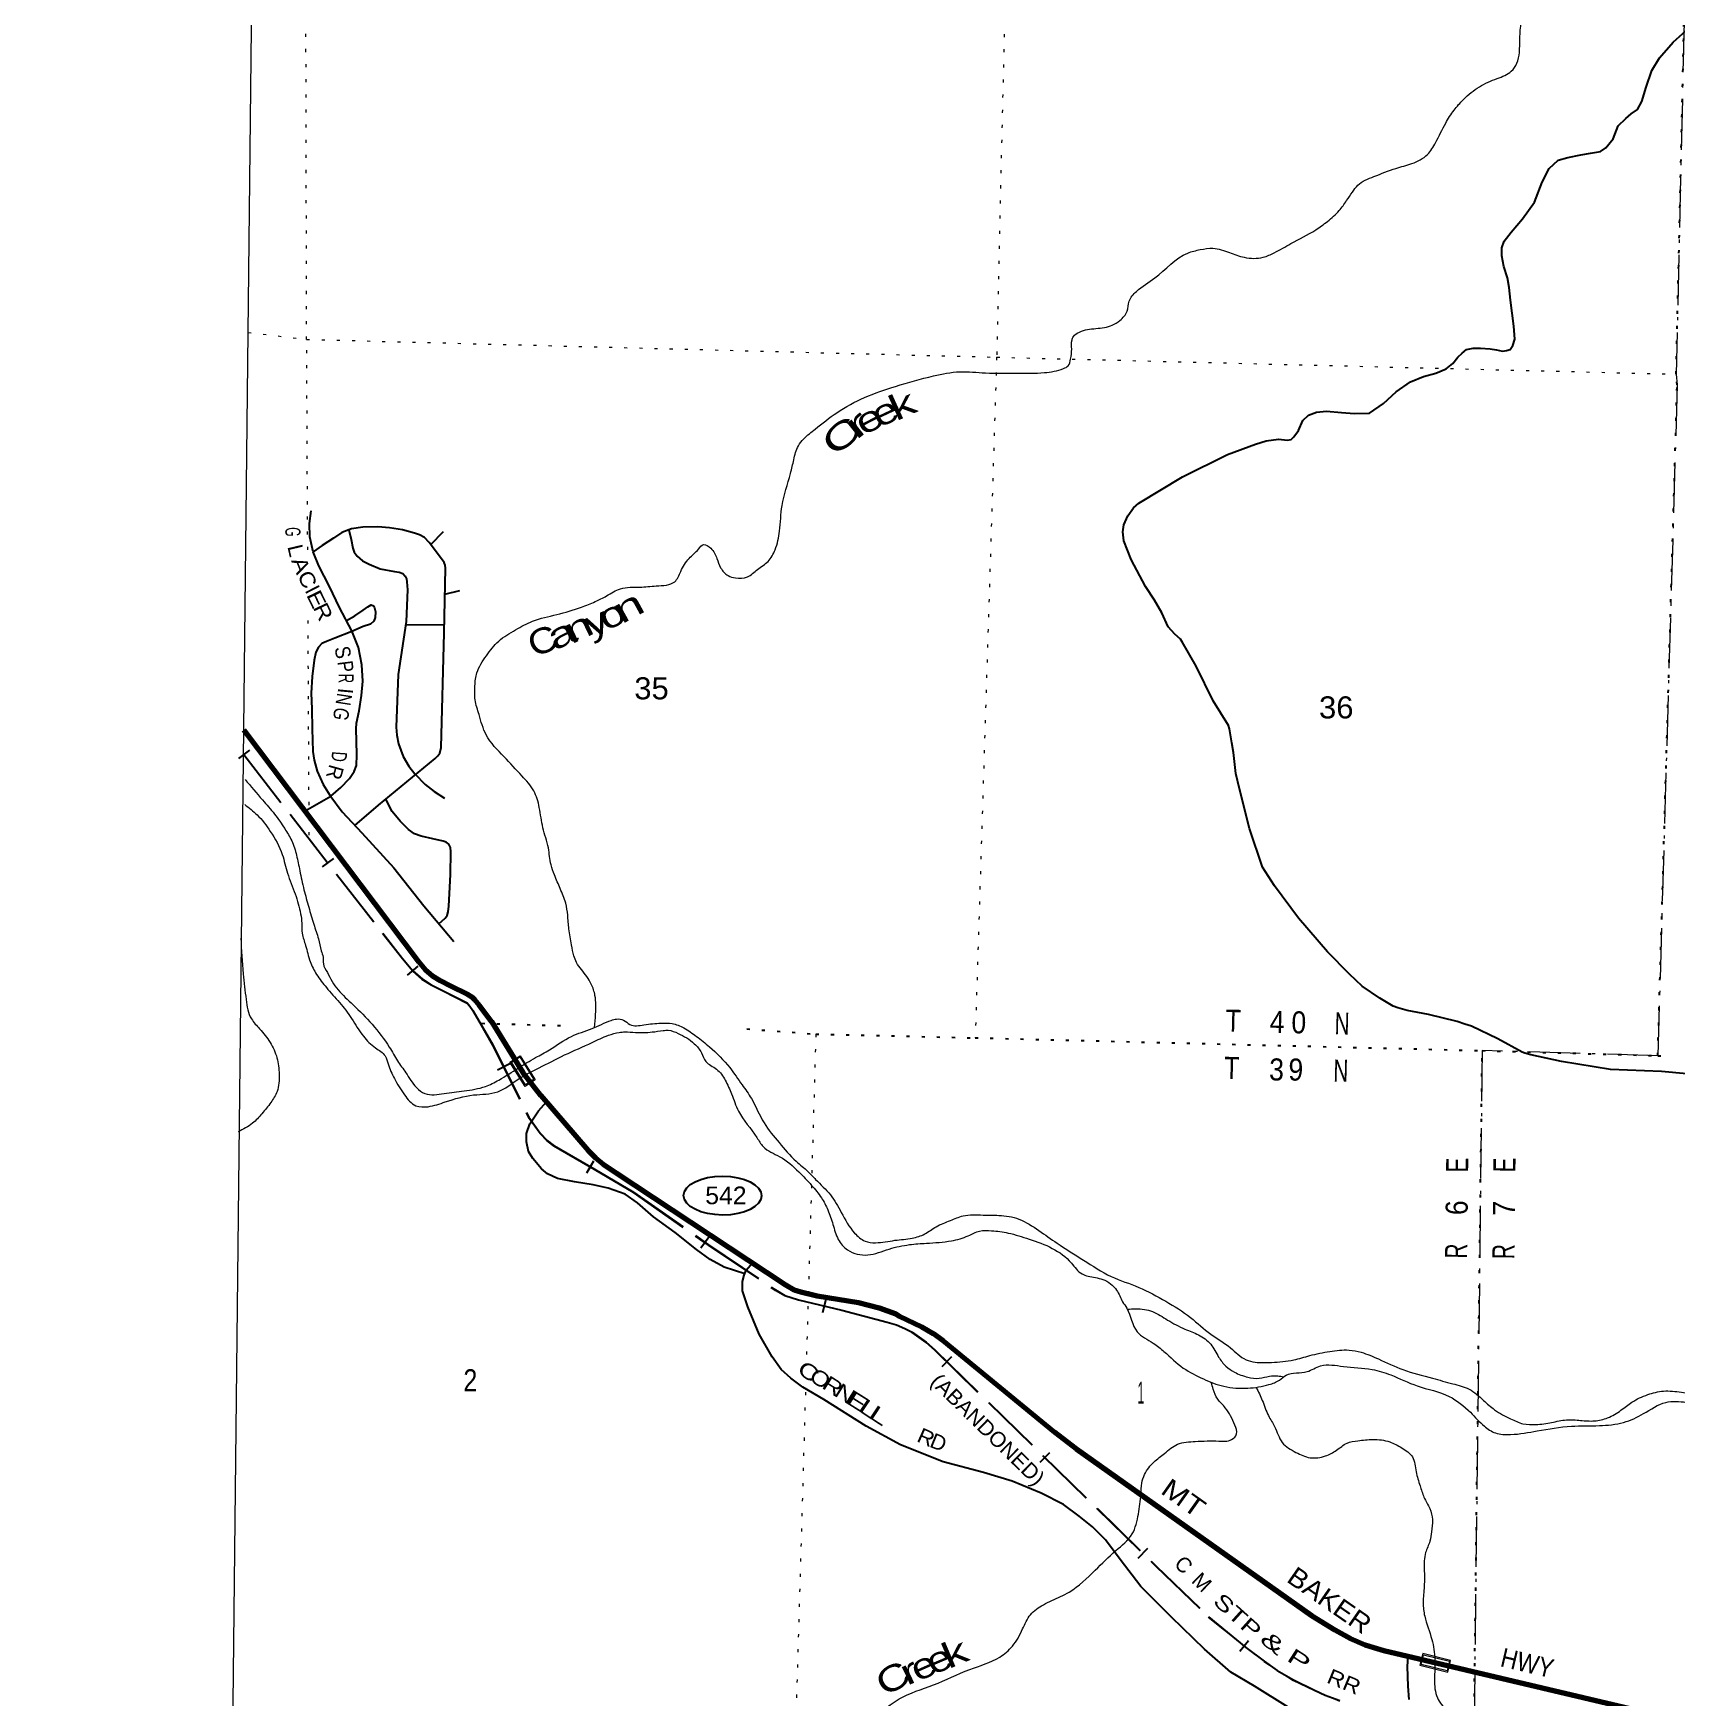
# Model space of a CAD drawing. Header units: feet. Extents: x -244583 to 4, y 367440 to 553773.
# Drawn here: x -244583 to -231550, y 512842 to 526048 of the extents above; entities that cross this region are included whole.
import ezdxf
from ezdxf.enums import TextEntityAlignment as Align

# ---------------------------------------------------------------- set-up
doc = ezdxf.new("R2010")
doc.units = ezdxf.units.FT
doc.header["$LTSCALE"] = 80
for name, pattern in [('DOT_DASHED', [7.7, 5, -1.2, 0.3, -1.2]), ('DOTTED', [1.5, 0.3, -1.2]), ('LONG_DASHED', [7.5, 6, -1.5])]:
    doc.linetypes.add(name, pattern=pattern)
for name, color, linetype, lineweight in [('17', 7, 'Continuous', 25), ('23', 7, 'Continuous', 70), ('29', 7, 'Continuous', 25), ('39', 7, 'Continuous', 13), ('4', 7, 'Continuous', 13), ('44', 7, 'DOT_DASHED', 13), ('59', 7, 'Continuous', 13), ('6', 7, 'DOTTED', 25), ('63', 7, 'Continuous', 25), ('7', 7, 'DOTTED', 13)]:
    doc.layers.add(name, color=color, linetype=linetype, lineweight=lineweight)
doc.layers.add('30', color=7, linetype='Continuous')
doc.layers.add('41', color=7, linetype='Continuous')

msp = doc.modelspace()

# ---------------------------------------------------------------- linework, layer by layer
at = {"layer": '17'}
msp.add_ellipse((-239116.37, 516826.28), major_axis=(309.24, -1), ratio=0.500121, dxfattribs=at)
at = {"layer": '23'}
msp.add_lwpolyline([(-242913.41, 520521.83), (-241526.75, 518681), (-241474.8, 518620.94), (-241418.35, 518570.27), (-241356.5, 518531.75), (-241274.77, 518491.15), (-241140.99, 518424.29), (-241105.31, 518402.03), (-241084.24, 518382.57), (-241046.18, 518335.96), (-240948.35, 518207.28), (-240699.79, 517803.89), (-240556.85, 517620), (-240183.75, 517184.17), (-240124.07, 517125.07), (-240062.49, 517076.42), (-239961.78, 517006.94), (-238621.43, 516120.7), (-238548.89, 516079.16), (-238497.03, 516062.94), (-238366.89, 516031.55), (-238038.66, 515977.36), (-237873.89, 515936.15), (-237741.85, 515887.82), (-237713.79, 515870.84), (-237536, 515785.07), (-237446.91, 515732.15), (-237368.94, 515675.3), (-236483.5, 514950.29), (-236312.96, 514818.3), (-234445.84, 513495.52), (-234260.69, 513381.41), (-234136.1, 513311.17), (-234019.42, 513262.52), (-233951.35, 513239.82), (-233873.57, 513217.12), (-226899.69, 511572.16)], dxfattribs=at)
at = {"layer": '29'}
for p, q in [((-241431.64, 521991.14), (-241330.54, 522095.71)), ((-241319.12, 521597.19), (-241199.25, 521627.33)), ((-241628.84, 521355.43), (-241324.33, 521356.91))]:
    msp.add_line(p, q, dxfattribs=at)
for points in [[(-234549.9, 522895.91), (-234515.83, 522976.13), (-234470.47, 523017.65), (-234407.29, 523042.59), (-234326.28, 523050.96), (-234209.35, 523038.3), (-234104.41, 523031.98), (-233987.18, 523033.48), (-233874.34, 523112), (-233773.36, 523202.91), (-233660.47, 523283.45), (-233558.56, 523323.75), (-233458.94, 523351.95), (-233379.42, 523384.63), (-233323.92, 523427.96), (-233284.45, 523477.7), (-233251.39, 523511.39), (-233216.44, 523538.97), (-233163.66, 523549.97), (-233107.06, 523550.77), (-233030.4, 523545.06), (-232980.08, 523535.87), (-232931.78, 523526.73), (-232899.38, 523530.07), (-232870.89, 523539.57), (-232849.99, 523571.5), (-232834.75, 523621.77), (-232840.64, 523723.1), (-232868.48, 523930.16), (-232878.41, 524031.58), (-232892.9, 524108.81), (-232921.26, 524198.48), (-232937.64, 524281.82), (-232936.24, 524346.56), (-232918.94, 524398.81), (-232862.83, 524470.46), (-232771.64, 524575.75), (-232677.81, 524709.33), (-232615.77, 524867.89), (-232560.89, 524975.99), (-232490.77, 525041.27), (-232413.54, 525061.86), (-232310, 525083.9), (-232232.95, 525096.4), (-232153.83, 525110.87), (-232110.8, 525138.28), (-232054.68, 525209.92), (-232014.03, 525314.29), (-231954.18, 525371.69), (-231910.94, 525409.21), (-231859.7, 525442.51), (-231825.98, 525506.55), (-231791.16, 525621.16), (-231745.85, 525753.77), (-231685.09, 525853.65), (-231577.3, 525978.83), (-231424.81, 526115.18)], [(-235815.22, 522320.18), (-235469.18, 522529.25), (-235111.74, 522705.69), (-234891.08, 522787.28), (-234805.59, 522815.79), (-234707.63, 522828.33), (-234636.44, 522818.85), (-234607.63, 522825.39), (-234587.04, 522845.97), (-234549.9, 522895.91), (-234546.61, 522903.65)], [(-231296.43, 517775.36), (-231671.53, 517809.8), (-232075.31, 517826.66), (-232463.93, 517889.74), (-232707.68, 517943.11), (-232753.46, 517956.74), (-232775.33, 517965.17), (-232969.23, 518070.71), (-233178.26, 518169.58), (-233229.38, 518187.68), (-233291.49, 518207.82), (-233518.74, 518262.77), (-233688.54, 518296.05), (-233762.08, 518316.63), (-233797.36, 518329.87), (-233904.71, 518393.11), (-234043.27, 518488.7), (-234145.88, 518584.28), (-234318.27, 518759.81), (-234548.88, 519027.94), (-234739.31, 519285.07), (-234835.12, 519432.88), (-234937.61, 519738.71), (-235017.66, 520054.17), (-235045.33, 520176.22), (-235065.97, 520342.64), (-235078.48, 520417.8), (-235096.27, 520529.51), (-235104.69, 520554.84), (-235226.81, 520752.96), (-235360.3, 521027.07), (-235471.3, 521219.74), (-235485.56, 521240.12), (-235530.58, 521281.75), (-235581.87, 521339.53), (-235632.01, 521449.92), (-235692.47, 521550.41), (-235762.86, 521659.21), (-235877.42, 521874.22), (-235934.08, 522020.98), (-235941.43, 522093.04), (-235934.11, 522148.7), (-235902.28, 522218.85), (-235859.08, 522282.74), (-235815.22, 522320.18)], [(-242428.31, 519877.85), (-242222.74, 519995.89), (-242144.73, 520065.2), (-242074.52, 520134.52), (-242037.51, 520190.83), (-242019.45, 520238.41), (-242017.61, 520323.38), (-242020.62, 520430.46), (-242022.51, 520529.68), (-242019.72, 520574.36), (-241999.97, 520671.13), (-241981.23, 520793.48), (-241970.6, 520907.31), (-241977.89, 521037.01), (-242004.92, 521173.99), (-242056.93, 521305.9), (-242153.93, 521492.19), (-242235.16, 521659.92), (-242318.55, 521821.63), (-242362.59, 521933.91), (-242391.17, 522053.69), (-242392.34, 522159.9), (-242379.77, 522260.15)], [(-242033.29, 519763.29), (-241844.38, 519924.94), (-241395.88, 520293.7), (-241375.2, 520315.52), (-241358.56, 520337.42), (-241347.49, 520381.71), (-241325.78, 521290.04), (-241314.64, 521803.9), (-241316.14, 521828.22), (-241323.78, 521848.63), (-241378.79, 521920.67), (-241443.6, 522007.08), (-241480.76, 522047.85), (-241519.27, 522070.03), (-241559.17, 522082.45), (-241655.59, 522108.83), (-241757.38, 522124.88), (-241851.11, 522131.29), (-241970.98, 522129.55), (-242059.54, 522117.59), (-242137, 522086.89), (-242202.64, 522041.76), (-242292.82, 521982.99), (-242362.41, 521933.46)], [(-242082.06, 522108.67), (-242063.45, 522030.64), (-242048.74, 521963.53), (-242037.47, 521932.06), (-242013.74, 521900.03), (-241972.12, 521862.69), (-241920.13, 521837.28), (-241832.05, 521798.93), (-241719.34, 521778.27), (-241681.05, 521773.39), (-241652.53, 521763.27), (-241635.25, 521742.04), (-241624.4, 521720.34), (-241620.1, 521695.16), (-241615.41, 521632.31), (-241624.88, 521381.53), (-241688.54, 520961.91), (-241705.7, 520543.31), (-241701.39, 520478.14), (-241686.37, 520409.3), (-241650.15, 520309.34), (-241603.7, 520232.33), (-241558.51, 520172.66), (-241475.12, 520086.95), (-241404.89, 520032.09), (-241321.84, 519980.4)], [(-242099.88, 521388.4), (-242034.1, 521426.84), (-241966.49, 521469.91), (-241929.52, 521497.44), (-241902.91, 521513.06), (-241884.6, 521506.27), (-241877.14, 521490.23), (-241869.76, 521457.69), (-241870.72, 521413.18), (-241883.5, 521383.1), (-241910.28, 521359.39), (-241967.27, 521340.38), (-242057.02, 521301.85), (-242191.55, 521248.09), (-242258.82, 521221.22), (-242295.52, 521205.82), (-242322.4, 521178.07), (-242341.45, 521138), (-242356.99, 521073.57), (-242371.92, 520944.35), (-242380.83, 520812.98), (-242375.42, 520689.4), (-242370.81, 520529.4), (-242366.19, 520349.32), (-242356.01, 520280.12), (-242330.66, 520193.86), (-242283.38, 520088.28), (-242232.66, 520004.2), (-242134.52, 519870.51), (-241976.5, 519703.13), (-241723.84, 519426.43), (-241485.86, 519125.76), (-241247.52, 518841.27)], [(-241366.43, 518983.21), (-241316.45, 519028.69), (-241301.65, 519049.41), (-241292.92, 519077.05), (-241287.92, 519121.47), (-241274.36, 519374.18), (-241272.48, 519554.28), (-241273.75, 519588.71), (-241287.32, 519615.32), (-241309.05, 519631.27), (-241333.29, 519638.58), (-241415.75, 519656.56), (-241508.22, 519678.81), (-241560.38, 519696.13), (-241608.11, 519731.58), (-241673.4, 519795.74), (-241738.39, 519874.06), (-241786.79, 519972.29)], [(-238941.54, 516206.75), (-239105.15, 516259.11), (-239214.05, 516320.48), (-239322.41, 516397.41), (-239493.26, 516532.68), (-239663.68, 516657.7), (-239790.74, 516767.66), (-239888.79, 516836.76), (-240025.33, 516884.95), (-240141.79, 516911.07), (-240291.68, 516936.27), (-240425.61, 516961.75), (-240504.27, 516999.8), (-240553.25, 517039.41), (-240622.19, 517121.87), (-240655.34, 517177.24), (-240672.88, 517251.49), (-240672.88, 517319.91), (-240644.54, 517395.6), (-240577.63, 517499.4), (-240514.1, 517570.06)], [(-234632.05, 512767.35), (-234899.19, 512935.06), (-235084.7, 513046.36), (-235294.98, 513227.01), (-235556.19, 513481.64), (-235799.45, 513725.75), (-235964.59, 513937.81), (-236080.42, 514094.15), (-236183.26, 514197.58), (-236288.51, 514282.85), (-236413.82, 514374.62), (-236589.77, 514466.31), (-236820.02, 514559.53), (-237046.85, 514629.21), (-237366.32, 514713.06), (-237704.85, 514849.94), (-237978.49, 514997.56), (-238313.42, 515207.22), (-238479, 515305.94), (-238576.44, 515378.9), (-238651.74, 515447.33), (-238724.32, 515548.08), (-238825.53, 515726.37), (-238915.77, 515944.89), (-238959.5, 516071.33), (-238957.93, 516144.17), (-238946.73, 516194.52), (-238929.69, 516234.64), (-238879.75, 516291.5)], [(-233682.47, 513172.05), (-233687.47, 513088.93), (-233682.77, 512932.97), (-233674.95, 512827.55)]]:
    msp.add_lwpolyline(points, dxfattribs=at)
at = {"layer": '39'}
for points in [[(-234168.11, 524720.4), (-234121.24, 524787.64), (-234078.85, 524842.88), (-233951.01, 524911.36), (-233776.75, 524976.2), (-233649.97, 525014.33), (-233526.03, 525086.99), (-233462.08, 525179.97), (-233381.8, 525335.17), (-233315.47, 525438.19), (-233241.7, 525522.73), (-233114.75, 525623.65), (-232972.84, 525689.61), (-232861.58, 525746.51), (-232816.88, 525809.77), (-232797.68, 525896.2), (-232793.16, 526025.68), (-232780.7, 526150.83), (-232770.56, 526209.21), (-232728.56, 526311.06), (-232662.34, 526353.32), (-232555.27, 526406.31), (-232389.24, 526467.39), (-232315.43, 526495.2), (-232243.89, 526573.74), (-232175.83, 526668.6), (-232107.84, 526761.44), (-232051.02, 526824.28), (-231971.68, 526894.44), (-231857.13, 526987.69), (-231744.33, 527089.09), (-231675.49, 527206.21), (-231619.32, 527366.3), (-231545.17, 527519.69), (-231498.73, 527574.79), (-231469.66, 527596.06), (-231318.91, 527625.25), (-231066.83, 527659.03), (-230846.44, 527712.14), (-230741.58, 527817.88), (-230702.87, 527883.37), (-230646.12, 527944.19), (-230528.52, 528008.97), (-230415.72, 528110.38), (-230358.4, 528187.39), (-230312.52, 528226.3), (-230230.84, 528247.77), (-230109.44, 528247.6), (-230048.03, 528267.75), (-229975.25, 528323.96), (-229943.29, 528428.18), (-229925.96, 528518.72), (-229890.24, 528614.71), (-229785.19, 528667.77), (-229716.56, 528778.82), (-229701.87, 528909.97), (-229708.23, 529017.54), (-229708.46, 529126.93), (-229674.4, 529233.09), (-229625.8, 529292.17), (-229560.68, 529360.8), (-229440.71, 529435.63), (-229317.59, 529542.76), (-229241.16, 529645.43), (-229223.34, 529750.13), (-229213.14, 529810.55), (-229138.94, 529907.22), (-229045.17, 529984.98), (-228991.97, 530060.1), (-228970.78, 530203.18), (-228959.85, 530342.56), (-228946.56, 530433.25), (-228918.64, 530537.6), (-228876.43, 530645.51), (-228791.16, 530885.61), (-228762.81, 531002.11), (-228742.5, 531062.17), (-228700.88, 531095.16), (-228614.02, 531148.85), (-228557.83, 531193.49), (-228532.99, 531267.57), (-228524.29, 531400.95), (-228501.22, 531539.91), (-228491.59, 531584.14), (-228486.99, 531715.64), (-228488.79, 531895.97), (-228483.31, 531995.03), (-228479.24, 532053.63), (-228458.79, 532117.73), (-228419.31, 532205.49), (-228206.62, 532501.92)], [(-240132.16, 518159.14), (-240123.75, 518265.39), (-240128.7, 518413.43), (-240157.93, 518503.56), (-240234.81, 518619.66), (-240275.34, 518675.76), (-240295.74, 518729.13), (-240315, 518814.87), (-240334.8, 518943.17), (-240345.21, 519050.88), (-240360.08, 519146.6), (-240404.62, 519261.58), (-240449.38, 519370.48), (-240476.94, 519450.44), (-240498.55, 519584.87), (-240541.55, 519744.36), (-240570.32, 519905.37), (-240614.24, 520038.56), (-240707.29, 520155.22), (-240849.66, 520308.03), (-240991.33, 520481.07), (-241048.4, 520643.07), (-241078.73, 520759.57), (-241080.9, 520871.05), (-241065.18, 520973.81), (-240989.64, 521108.92), (-240892.51, 521225.05), (-240757.83, 521315.57), (-240623.92, 521383.84), (-240431.9, 521435.91), (-240235.56, 521495.93), (-240126.83, 521538.74), (-240036.21, 521584.2), (-239926.98, 521641.17), (-239772.75, 521654.04), (-239642.92, 521663.71), (-239496.07, 521697.09), (-239448.71, 521778.49), (-239382.39, 521881.52), (-239306.95, 521955.86), (-239267.28, 521990.95), (-239209.59, 521962.61), (-239161.82, 521881.95), (-239132.03, 521808), (-239073.52, 521745.2), (-239015.48, 521726.98), (-238920.07, 521735.82), (-238839.13, 521793.77), (-238755.96, 521857.73), (-238700.1, 521950.98), (-238664.63, 522097.61), (-238645.37, 522301.52), (-238577.79, 522556.42), (-238551.75, 522664.89), (-238515.53, 522775.03), (-238473.13, 522830.28), (-238381.38, 522908.11), (-238210.93, 523037.9), (-237990.24, 523157.84), (-237744.34, 523246.52), (-237444.01, 523329.26), (-237234.44, 523362.49), (-237032.41, 523353.44), (-236779.58, 523350.73), (-236564.93, 523355.43), (-236412.02, 523388.6), (-236376.89, 523409.66), (-236356.79, 523463.65), (-236347.98, 523542.34), (-236345.43, 523615.17), (-236334.41, 523641.12), (-236286.59, 523677.94), (-236156.11, 523705.82), (-236025.71, 523731.67), (-235965.69, 523770.1), (-235908.51, 523843.05), (-235891.61, 523921.46), (-235834.22, 524000.49), (-235688.87, 524106.84), (-235427.03, 524304.35), (-235328.96, 524331.32), (-235227.42, 524341.97), (-235097.05, 524309.09), (-234979.01, 524270.55), (-234829.25, 524271.43), (-234741.01, 524306.85), (-234608.98, 524379.23), (-234412.96, 524487.87), (-234319.55, 524555.52), (-234225.5, 524641.37), (-234168.11, 524720.4)], [(-242904.16, 520127.41), (-242765.64, 519965.44), (-242670.43, 519852.75), (-242589.44, 519738.54), (-242534.15, 519641.42), (-242495.66, 519526.65), (-242469.59, 519404.21), (-242436.41, 519253.17), (-242398.78, 519114.13), (-242358.98, 518979.06), (-242322.59, 518862.34), (-242299.56, 518768.37), (-242285.09, 518719.26), (-242282.95, 518664.49), (-242250.93, 518596.54), (-242212.98, 518524.33), (-242166.67, 518459.93), (-242047.42, 518340.33), (-241897.03, 518185.21), (-241759.69, 518004.22), (-241694.72, 517894.61), (-241629.18, 517801.19), (-241544.29, 517682.78), (-241477.13, 517635.89), (-241325.35, 517636.69), (-241166.79, 517657.52), (-240997.64, 517692.15), (-240890.65, 517743.12), (-240735.54, 517839.01), (-240599.12, 517921.37), (-240489.75, 517982.38), (-240316.04, 518089.78), (-240152.03, 518150.92), (-240000.01, 518216.53), (-239957.14, 518227.19), (-239902.79, 518219.23), (-239851.45, 518183.01), (-239740.22, 518181.17), (-239604.18, 518194.68), (-239517.28, 518191.66), (-239423.43, 518155.99), (-239324.57, 518089.76), (-239220.21, 518007.14), (-239060.07, 517841.56), (-238961.67, 517704.46), (-238888.54, 517596.59), (-238788.07, 517402.7), (-238668.07, 517246.62), (-238533.64, 517098.14), (-238439.32, 517017.89), (-238378.79, 516955.02), (-238261.7, 516831.45), (-238175.49, 516692.74), (-238069.92, 516529.06), (-237987.15, 516465.42), (-237902.63, 516452.35), (-237750.21, 516471.36), (-237612.01, 516488.84), (-237513.73, 516521.89), (-237422.69, 516579.49), (-237309.7, 516628.23), (-237209.26, 516665.25), (-237051.2, 516671.91), (-236925.83, 516669.58), (-236767.02, 516639.76), (-236608.32, 516549.17), (-236464.11, 516448.96), (-236254.33, 516314.07), (-236034.25, 516184.89), (-235816.72, 516098.34), (-235602.06, 515987.58), (-235406.22, 515859.24), (-235244.95, 515726.03), (-235088.83, 515619.33), (-234964.69, 515523.87), (-234892.5, 515505.16), (-234763.08, 515502.69), (-234586.34, 515522.88), (-234459.7, 515556.96), (-234300.73, 515589.92), (-234148.59, 515600.84), (-234052.08, 515583.31), (-233914.33, 515529.91), (-233720.98, 515446.22), (-233486.65, 515377.32), (-233326.31, 515333.26), (-233196.29, 515290.26), (-233082.04, 515201.22), (-232993.57, 515127.25), (-232866.63, 515053.97), (-232768.88, 515014.12)], [(-242906.69, 519929.21), (-242808.21, 519847.41), (-242703.53, 519716.17), (-242608.77, 519532.61), (-242567.37, 519385.33), (-242506.4, 519219.15), (-242463.33, 519061.68), (-242453.75, 518988.43), (-242450.51, 518907.3), (-242423.52, 518811.16), (-242387.55, 518682.3), (-242336.45, 518581.28), (-242259.14, 518477.32), (-242154.03, 518358.21), (-242059.31, 518231.36), (-241965.09, 518090.35), (-241869.17, 517997.9), (-241792.47, 517934.47), (-241768.39, 517870.84), (-241719.8, 517755.72), (-241639.37, 517625.32), (-241549.3, 517539.15), (-241452.44, 517531.73), (-241315.55, 517569.51), (-241091.06, 517624.5), (-240899.96, 517650.27), (-240736.63, 517749.92), (-240571.63, 517839.39), (-240369.77, 517941.75), (-240149.78, 518041.46), (-240022.36, 518097.8), (-239936.56, 518121.15), (-239891.89, 518125.68), (-239807.08, 518120.71), (-239675.44, 518124.23), (-239588.04, 518135.38), (-239547.48, 518138.02), (-239469.44, 518113.03), (-239340.76, 518031.59), (-239284.63, 517958.74), (-239250.58, 517890.72), (-239163.71, 517828.96), (-239095.94, 517741.53), (-239045.12, 517632.41), (-238991.17, 517496.86), (-238844.71, 517287.19), (-238794.64, 517214.56), (-238663.87, 517135.07), (-238512.29, 517014.35), (-238410.8, 516907.52), (-238333.28, 516809.63), (-238282.03, 516712.65), (-238241.53, 516597.81), (-238199.14, 516478.86), (-238125.17, 516395.27), (-237964.7, 516355.26), (-237795.12, 516402.03), (-237634.05, 516436.95), (-237500.1, 516448.5), (-237301.13, 516467.91), (-237168.22, 516507.86), (-237077.88, 516545.23), (-236982.69, 516548), (-236851.82, 516529.27), (-236685.56, 516480.96), (-236501.97, 516407.74), (-236350.24, 516291.07), (-236266.23, 516205.1), (-236218.29, 516187.23), (-236101.86, 516160.91), (-235991.51, 516076.05), (-235944.16, 515983.26), (-235911.5, 515933.51), (-235829.01, 515746.32), (-235700.68, 515654.77), (-235615.97, 515589.03), (-235462.72, 515458.13), (-235303.86, 515371.59), (-235142, 515313.3), (-234950.3, 515298.54), (-234783.38, 515327.17), (-234701.2, 515362.8), (-234647.24, 515401.44), (-234480.32, 515430.07), (-234373.54, 515474.97), (-234193.6, 515470.75), (-233965.8, 515446.63), (-233817.59, 515402.99), (-233608.14, 515316.72), (-233354.1, 515232.95), (-233184.46, 515107.55)], [(-242937.06, 518868.74), (-242919.04, 518585.32), (-242895.79, 518381.96), (-242882.45, 518300.47), (-242852.59, 518228.54), (-242788.58, 518149.35), (-242705.35, 518041.13), (-242650.91, 517919.73), (-242633.27, 517787.46), (-242650.13, 517652.34), (-242699.72, 517564.94), (-242769.59, 517476.22), (-242845.1, 517399.84), (-242958.21, 517331.45)], [(-232768.88, 515014.12), (-232665.81, 515010.54), (-232541.83, 515026.48), (-232423.76, 515046.69), (-232312.61, 515042.83), (-232201.46, 515038.97), (-232097.4, 515063.71), (-231992.14, 515122.84), (-231904.93, 515186.65), (-231779.39, 515247.11), (-231654.98, 515275.19), (-231511.64, 515266.16), (-231385.24, 515235.44), (-231294.6, 515165.45), (-231169.43, 515041.59), (-231019.65, 514927.01), (-230932.14, 514883.46), (-230857.65, 514872.77), (-230777.38, 514853.78), (-230654.87, 514827.24), (-230531.38, 514829.03), (-230419.38, 514849.44), (-230337.63, 514872.93), (-230221.94, 514883.09), (-230111.14, 514869.12), (-229998.39, 514853.05), (-229876.31, 514814.37), (-229757.32, 514745.42), (-229646.9, 514662.59), (-229482.62, 514557.63), (-229219.51, 514327.71), (-228941.48, 514119.55), (-228630.43, 513871.75), (-228459.84, 513715.94), (-228182.41, 513548.31), (-228075.75, 513473.71), (-227971.92, 513318.19), (-227870.64, 513205.29), (-227760.48, 513173.11), (-227654.61, 513191.71), (-227555.7, 513242.96), (-227503.55, 513287.74), (-227460.09, 513373.33), (-227452.1, 513486.48), (-227488.7, 513597.13), (-227544.27, 513686.16), (-227601.02, 513799.53), (-227655.74, 513912.83), (-227713.8, 514046.51), (-227741.4, 514183.18), (-227746.31, 514274.5), (-227711.08, 514356.32), (-227647.76, 514431.09), (-227559.17, 514476.62), (-227459.15, 514501.51), (-227240.89, 514493.92), (-226943.81, 514483.6), (-226668.39, 514490.24), (-226437.27, 514561.2), (-226265.39, 514616), (-226122.65, 514647.5), (-226030.09, 514690.87), (-225952.2, 514777.28), (-225830.4, 514904.71), (-225663.71, 515042.73), (-225359.61, 515291.43), (-225116.45, 515475.41), (-224791.1, 515695.01), (-224506, 515863.35), (-224286.08, 515961.04), (-224177.21, 516007.9), (-224101.44, 516033.62), (-224036.56, 516037.44), (-223982.7, 516015.32), (-223908.7, 515990.47), (-223777.34, 515985.9), (-223655.84, 516046.5), (-223554.81, 516158.44), (-223484.23, 516267.39), (-223418.87, 516400.83), (-223359.18, 516487.88), (-223286.12, 516552.18), (-223140.83, 516656.51), (-223065.82, 516718.72), (-223006.44, 516738.94), (-222951.3, 516753.23), (-222890.61, 516753.15), (-222803.03, 516711.62), (-222719.09, 516623.63), (-222626.68, 516488.76), (-222491.61, 516358.49)], [(-233184.46, 515107.55), (-233075.03, 514996.4), (-232987.87, 514942.73), (-232866.9, 514930.43), (-232655.45, 514959.54), (-232385.04, 514996.73), (-232162.31, 515001.15), (-231971.21, 515026.91), (-231812.98, 515096.36), (-231635.86, 515185.41), (-231556.69, 515192.78), (-231473.97, 515185.86), (-231429.87, 515174.2), (-231373.31, 515113.49), (-231259.23, 514961.67), (-231037.47, 514822.3), (-230858.88, 514779.64), (-230663.34, 514758.67), (-230463.55, 514743.62), (-230348, 514749.74), (-230248.36, 514705.77), (-230087, 514633.32), (-229976.69, 514605.18), (-229786.72, 514598.58), (-229651.25, 514595.9), (-229558.1, 514540), (-229322.93, 514321.17), (-229010.78, 514047.01), (-228828.48, 513878.64), (-228580.2, 513687.71), (-228261.82, 513476.13), (-228086.29, 513287.73), (-227958.06, 513135.41), (-227830.45, 513023.63), (-227727.12, 512969.4), (-227554.49, 512987.71), (-227422.61, 513056.04), (-227345.31, 513241.73), (-227353.31, 513418.23), (-227388.5, 513569.34), (-227444.26, 513711.04), (-227516.25, 513851.27), (-227572.57, 513976.79), (-227609.39, 514081.37), (-227619.79, 514189.08), (-227602.4, 514281.65), (-227565.5, 514353.29), (-227507.36, 514395.83), (-227444.21, 514407.81), (-227296.47, 514408.76), (-226977.72, 514381.48), (-226706.28, 514390.28), (-226520.89, 514426.37), (-226304.2, 514489.74), (-226113.5, 514562.11), (-226020.57, 514615.59), (-225951.91, 514669.92), (-225735.13, 514909.5), (-225434.79, 515166.44), (-225012.46, 515498.13), (-224615.61, 515737.53), (-224181.35, 515947.27), (-224095.55, 515970.63), (-224005.03, 515955.33), (-223897.31, 515911.07), (-223778.99, 515880.63), (-223722.47, 515876.64), (-223670.89, 515905.23), (-223543.98, 516062.87), (-223449.62, 516215.55), (-223386.35, 516347.04), (-223334.67, 516436.39), (-223298.83, 516477.68), (-223218.04, 516531.59), (-223059.86, 516657.75), (-222985.55, 516699.73), (-222922.4, 516711.72), (-222864.15, 516699.56), (-222756.74, 516588.48), (-222675.32, 516486.4), (-222620.67, 516371.07), (-222567.75, 516263.91), (-222490.84, 516206.55), (-222433.44, 516170.12), (-222328.7, 516156.35), (-222166.79, 516215.54), (-221989.1, 516320.77), (-221766.88, 516426.48), (-221444.32, 516508.45), (-221232.23, 516555.77), (-221055.07, 516588.1)], [(-235906.36, 515925), (-235838.82, 515928.96), (-235706.07, 515906.12), (-235587, 515839.19), (-235449.89, 515767.58), (-235342.24, 515721.31), (-235245.68, 515647.06), (-235182.45, 515545.61), (-235124.3, 515472.7), (-235057.14, 515425.8), (-234951.3, 515385.67), (-234860.57, 515376.44), (-234779.02, 515393.86), (-234714.21, 515395.66), (-234666.94, 515387.94)], [(-243023.38, 506870.95), (-242992.16, 507044.43), (-242951.12, 507176.69), (-242892.53, 507290.11), (-242806.32, 507441.05), (-242688.95, 507615.22), (-242571.94, 507779.27), (-242425.82, 508023.33), (-242321.78, 508163.53), (-242181.01, 508312.58), (-242004.05, 508513.03), (-241878.06, 508644.37), (-241750.97, 508749.33), (-241629.79, 508858.55), (-241550.85, 508975.31), (-241509.11, 509127.8), (-241468.28, 509253.99), (-241423.2, 509386.11), (-241323.55, 509516.33), (-241275.23, 509567.31), (-241188.38, 509621.01), (-241019.01, 509661.71), (-240912.79, 509690.43), (-240817.08, 509766.1), (-240723.1, 509849.93), (-240618.73, 509941.51), (-240504.96, 510012.5), (-240407.15, 510090.12), (-240275.03, 510223.26), (-240122.91, 510349.64), (-239968.37, 510429.34), (-239834.25, 510503.68), (-239692.12, 510575.71), (-239527.67, 510707.73), (-239386.8, 510917.54), (-239249.47, 511141.65), (-239104.17, 511304.72), (-238924.93, 511454.46), (-238790.74, 511530.82), (-238706.33, 511572.45), (-238631.2, 511579.96), (-238506.6, 511555.38), (-238370.38, 511516.21), (-238246.54, 511528.11), (-238173.36, 511537.73), (-238059.07, 511681.62), (-237987.93, 511806.75), (-237934.06, 511958.82), (-237960.35, 512075.19), (-238017.73, 512170.36), (-238090.99, 512274.18), (-238087.39, 512377.35), (-238051.1, 512489.52), (-238011.4, 512583.34), (-237898.17, 512696.89), (-237717.41, 512832.39), (-237444.38, 512944.44), (-237156.86, 513066.11), (-236918.68, 513165.19), (-236818.57, 513250.83), (-236736.9, 513387.75), (-236674.27, 513501.03), (-236572.34, 513580.54), (-236436.56, 513644.69), (-236368.53, 513680.81), (-236162.17, 513853.91), (-235996.86, 514010.21), (-235868.85, 514141.47), (-235818.81, 514299.75), (-235799.15, 514457.06), (-235792.07, 514543.91), (-235769.39, 514614.01), (-235695.13, 514712.71), (-235611.82, 514780.71), (-235508.09, 514854.07), (-235367.72, 514875.53), (-235181.44, 514879.18), (-235079.9, 514889.83), (-235039.88, 514935.03), (-235053.64, 515004.38), (-235129.75, 515142.73), (-235190.07, 515211.67), (-235225.78, 515289.88), (-235241.2, 515344.62)], [(-234885.25, 515304.77), (-234836.33, 515201.4), (-234787.95, 515080.22), (-234738.37, 514993.42), (-234678.01, 514867.77), (-234569.47, 514789.05), (-234457.64, 514746.68), (-234335.75, 514760.68), (-234247.15, 514806.21), (-234164.27, 514862.07), (-234078.61, 514881.38), (-233958.88, 514891.4), (-233825.99, 514872.6), (-233730.54, 514824.72), (-233646.04, 514752.92), (-233615.78, 514634.39), (-233585.24, 514523.95), (-233553.99, 514433.74), (-233508.59, 514343.04), (-233487.38, 514255.21), (-233494.81, 514158.24), (-233507.53, 514083.74), (-233541.02, 513993.75), (-233551.68, 513862.46), (-233552.37, 513726.78), (-233561, 513595.42), (-233548.5, 513489.66), (-233492.21, 513305.41), (-233467.48, 513144.53), (-233470.89, 512988.68), (-233447.69, 512842.04), (-233372.4, 512738.15), (-233304.21, 512662.86), (-233198.17, 512454.6), (-233072.98, 512215.29), (-233020.77, 512087.89), (-233005.9, 511992.18), (-233011.53, 511889.07), (-233039.24, 511790.78), (-233136.96, 511599.73), (-233243.34, 511392.77), (-233334.78, 511207.58), (-233443.43, 511051.33), (-233558.26, 510950), (-233662.94, 510791.59), (-233768.72, 510659.56), (-233839.83, 510593.16), (-233857.72, 510486.43), (-233870.58, 510407.88), (-233937.65, 510341.34), (-234070.64, 510299.38), (-234130.73, 510258.93), (-234227.44, 510154.94), (-234284.61, 510081.98), (-234436.58, 509844.2), (-234546.22, 509659.63), (-234670.25, 509526.21), (-234758.1, 509444.19), (-234808.11, 509344.65), (-234835.29, 509203.81), (-234833.96, 509068.05), (-234798.95, 508969.61), (-234710.13, 508905.76), (-234664.12, 508774.53), (-234661.17, 508685.3), (-234698.38, 508546.83), (-234740.73, 508434.88), (-234829.24, 508275.91), (-234915.35, 508185.73), (-235133.34, 508027.21), (-235252.14, 507928.04), (-235273.5, 507837.63), (-235273.87, 507653.32), (-235285.77, 507544.36), (-235323.77, 507499.09), (-235387.05, 507483.06), (-235485.59, 507500.66), (-235577.91, 507522.1), (-235657.08, 507514.72), (-235732.1, 507452.51), (-235840.23, 507369.17), (-235985.58, 507262.82), (-236101.86, 507177.73), (-236239.1, 507129.84), (-236331.81, 507082.42), (-236367.25, 506994.53), (-236401.66, 506878.24), (-236451.37, 506799.59)]]:
    msp.add_spline(points, degree=3, dxfattribs=at)
at = {"layer": '4'}
msp.add_lwpolyline([(-242556.67, 552939.06), (-212238.1, 552626.27), (-181919.12, 552355.18), (-151599.78, 552125.8), (-121280.17, 551938.12), (-90960.33, 551792.15), (-60640.31, 551687.89), (-30320.19, 551625.32), (0, 551604.47), (0, 367439.54), (-30573.52, 367460.57), (-61146.96, 367523.64), (-91720.3, 367628.79), (-122293.46, 367775.97), (-152866.39, 367965.22), (-183439.04, 368196.52), (-214011.33, 368469.88), (-244583.22, 368785.28)], close=True, dxfattribs=at)
msp.add_lwpolyline([(-242556.67, 552939.06), (-212238.1, 552626.27), (-181919.12, 552355.18), (-151599.78, 552125.8), (-121280.17, 551938.12), (-90960.33, 551792.15), (-60640.31, 551687.89), (-30320.19, 551625.32), (0, 551604.47), (0, 367439.54), (-30573.52, 367460.57), (-61146.96, 367523.64), (-91720.3, 367628.79), (-122293.46, 367775.97), (-152866.39, 367965.22), (-183439.04, 368196.52), (-214011.33, 368469.88), (-244583.22, 368785.28)], close=True, dxfattribs=at)
at = {"layer": '44'}
msp.add_lwpolyline([(-230080.4, 552823.45), (-230160.62, 550195.87), (-231074.93, 550203.33), (-231157.95, 544927.71), (-231138.94, 544602.97), (-231217.27, 539519.62), (-231209.88, 539209.46), (-231339.98, 534150.18), (-231340.77, 533953.73), (-231442.87, 528711.19), (-231436.58, 528601.59), (-231553.38, 523343.35), (-231546.25, 523258.03), (-231699.67, 517936.25), (-233092.39, 517976.54), (-233158.43, 512491.7), (-233287.98, 507100.23), (-233284.04, 506765.86)], dxfattribs=at)
at = {"layer": '59'}
for points in [[(-240803.43, 517885.47), (-240722.54, 517936.15), (-240601.9, 517743.55), (-240682.79, 517692.89)], [(-240791.87, 517884.55), (-240724.53, 517926.74), (-240612.38, 517747.7), (-240679.72, 517705.53)], [(-233342.79, 513138.08), (-233563.49, 513192.25), (-233586.24, 513099.56), (-233365.55, 513045.38)], [(-233576.56, 513106.35), (-233557.63, 513183.51), (-233352.46, 513133.16), (-233371.4, 513055.99)]]:
    msp.add_lwpolyline(points, close=True, dxfattribs=at)
at = {"layer": '6'}
msp.add_line((-241026.68, 518193.46), (-240315.16, 518172.79), dxfattribs=at)
for points in [[(-231699.67, 517936.25), (-231546.25, 523258.03), (-231553.38, 523343.35), (-231436.58, 528601.59), (-231442.87, 528711.19), (-231340.77, 533953.73), (-231339.98, 534150.18), (-231209.88, 539209.46), (-231218.3, 539631.32), (-231138.94, 544602.97), (-231157.95, 544927.71), (-231074.93, 550203.33)], [(-238923.9, 518148.76), (-238377, 518107.48), (-237113.41, 518077.76), (-233092.39, 517976.54), (-231699.67, 517936.25), (-231592.83, 517934.05)], [(-233284.04, 506765.86), (-233282.01, 507077.69), (-233158.43, 512491.7), (-233092.39, 517976.54)]]:
    msp.add_lwpolyline(points, dxfattribs=at)
at = {"layer": '63'}
for p, q in [((-242954.23, 520293.87), (-242866.76, 520361.57)), ((-242288.46, 519433.56), (-242200.99, 519501.25)), ((-241615.98, 518576), (-241531.3, 518647.17)), ((-240901.9, 517824.14), (-240802.85, 517873.37)), ((-240192.3, 517006.95), (-240136.54, 517102.48)), ((-239287.87, 516411.63), (-239224.33, 516502.17)), ((-238321.59, 515898.4), (-238295.89, 516005.98)), ((-237375.95, 515470.44), (-237298.63, 515549.53)), ((-236598.06, 514709.98), (-236520.74, 514789.08)), ((-235820.17, 513949.53), (-235742.85, 514028.63)), ((-235014.53, 513210.75), (-234945.37, 513297.07))]:
    msp.add_line(p, q, dxfattribs=at)
at = {"layer": '63', "linetype": 'LONG_DASHED', "lineweight": 13}
msp.add_lwpolyline([(-242914.97, 520325.65), (-241815.56, 518904.98), (-241657.38, 518703.76), (-241575.39, 518606.2), (-241502.26, 518541.91), (-241429.14, 518495.34), (-241145.49, 518351.23), (-241123.33, 518326.84), (-241101.17, 518293.58), (-240943.02, 518020.33), (-240657.69, 517446.29), (-240567.14, 517320.23), (-240511.74, 517260.37), (-240454.12, 517218.23), (-240135.02, 517031.99), (-239824.78, 516850.18), (-239230.9, 516433.34), (-238699.06, 516074.15), (-238624.82, 516030.92), (-238515.13, 515996.55), (-238171.66, 515914.51), (-237811.55, 515818.08), (-237739.54, 515797.01), (-237671.94, 515769.3), (-237615.44, 515739.36), (-237504.64, 515659.55), (-237437.05, 515600.79), (-235680.61, 513883.72), (-235264.73, 513482.12), (-234823.68, 513128.77), (-234591.72, 512980.05), (-234424.57, 512899.36), (-234223.86, 512815.97)], dxfattribs=at)
at = {"layer": '63', "linetype": 'LONG_DASHED'}
msp.add_lwpolyline([(-242914.83, 520325.01), (-241812.33, 518907.5), (-241654.2, 518706.35), (-241572.45, 518609.07), (-241499.79, 518545.2), (-241427.11, 518498.91), (-241142.96, 518354.54), (-241120.09, 518329.37), (-241097.69, 518295.75), (-240939.41, 518022.27), (-240654.17, 517448.41), (-240563.96, 517322.83), (-240509, 517263.45), (-240451.87, 517221.66), (-240132.95, 517035.53), (-239822.56, 516853.63), (-239228.57, 516436.72), (-238696.88, 516077.62), (-238623.15, 516034.69), (-238514.04, 516000.5), (-238170.65, 515918.48), (-237810.44, 515822.03), (-237738.18, 515800.88), (-237670.2, 515773.02), (-237613.27, 515742.85), (-237502.09, 515662.77), (-237434.27, 515603.81), (-235677.75, 513886.66), (-235262.02, 513485.2), (-234967.58, 513240.12), (-234821.29, 513132.1), (-234719.38, 513058.3), (-234589.72, 512983.63), (-234422.89, 512903.1), (-234338.2, 512863.17), (-234222.52, 512819.85)], dxfattribs=at)
at = {"layer": '7'}
for p, q in [((-242395.03, 519685.2), (-242403.9, 521390.54)), ((-238377, 518107.48), (-238451.13, 515560.16))]:
    msp.add_line(p, q, dxfattribs=at)
for points in [[(-242406.82, 521950.58), (-242415.5, 523619.46), (-242427.32, 528902.42), (-242383.58, 534386.01), (-242364.69, 539795.51), (-242288.17, 545174.65), (-242182.98, 550332.02)], [(-236653.85, 550308.04), (-236700.49, 545031.16), (-236744.67, 539650.89), (-236783.49, 534250.18), (-236819.97, 528800.78), (-236943.08, 523477.95), (-237113.41, 518077.76)], [(-242878.72, 523674.86), (-242415.5, 523619.46), (-236943.08, 523477.95), (-231553.38, 523343.35)], [(-238459.7, 515265.67), (-238539.11, 512536.86), (-238582.71, 507166.93), (-238595.23, 506822.6)]]:
    msp.add_lwpolyline(points, dxfattribs=at)

# ---------------------------------------------------------------- texts
at = {"layer": '17', "width": 1.05}
msp.add_text('542', height=140, dxfattribs=at).set_placement((-239090.33, 516757.97), align=Align.CENTER)
at = {"layer": '17'}
for s, rotation, width, p in [('MT', 324.684, 1.25, (-235504.21, 514365.19)), ('BAKER', 325.184, 1.1, (-234345.24, 513554.8)), ('HWY', 346.728, 0.9, (-232751.67, 513045.17))]:
    msp.add_text(s, height=150, rotation=rotation, dxfattribs=dict(at, width=width)).set_placement(p, align=Align.CENTER)
at = {"layer": '30'}
for s, rotation, width, p in [('G', 270.631, 0.6, (-242584.54, 522091.45)), ('L', 283.42, 1.05, (-242558.23, 521930.22)), ('A', 291.417, 1.2, (-242516.22, 521805.25)), ('C', 297.279, 1.15, (-242462.77, 521687.08)), ('E', 295.84, 1.25, (-242391.11, 521532.33)), ('R', 295.84, 1.15, (-242338.47, 521432.21)), ('S', 281.163, 0.9, (-242186.25, 521125.01)), ('P', 277.16, 0.85, (-242165.31, 521017.04)), ('R', 270.353, 0.65, (-242161.5, 520929.36)), ('N', 261.292, 0.8, (-242179.7, 520771.99)), ('G', 258.465, 0.8, (-242199.72, 520658.13)), ('D', 265.825, 0.7, (-242216.64, 520312.7)), ('R', 254.261, 0.95, (-242248.13, 520200.9)), ('C', 323.175, 1.4, (-238470.04, 515382.28)), ('O', 327.196, 1.25, (-238373.51, 515323.93)), ('R', 327.696, 1.3, (-238273.98, 515263.56)), ('N', 327.954, 1.3, (-238175.98, 515203.77)), ('E', 327.954, 1.4, (-238080.28, 515143.86)), ('L', 325.954, 1.65, (-237990.34, 515085.17)), ('L', 326.655, 1.65, (-237907.44, 515031.57)), ('R', 335.985, 1.1, (-237526.42, 514853.41)), ('D', 337.985, 1.05, (-237426.42, 514812.86))]:
    msp.add_text(s, height=120, rotation=rotation, dxfattribs=dict(at, width=width)).set_placement(p, align=Align.CENTER)
for rotation, p in [(297.279, (-242422.42, 521608.51)), (264.665, (-242167.62, 520835.44))]:
    msp.add_text('I', height=120, rotation=rotation, dxfattribs=at).set_placement(p, align=Align.CENTER)
at = {"layer": '41'}
for s, rotation, width, p in [('e', 27.474, 1.4, (-237910.37, 522899.93)), ('e', 25.213, 1.35, (-237788.21, 522956.33)), ('k', 24.448, 1.5, (-237650.5, 523009.26)), ('C', 40.192, 1.6, (-238109.57, 522779.86)), ('r', 38.573, 2, (-237992.42, 522868.46)), ('o', 26.379, 1.35, (-239952.06, 521346.9)), ('n', 28.675, 1.55, (-239816.87, 521412.2)), ('n', 25.575, 1.45, (-240217.84, 521244.99)), ('y', 22.595, 1.35, (-240080.47, 521288.51)), ('C', 23.94, 1.2, (-240502.52, 521137.89)), ('a', 25.86, 1.45, (-240351.7, 521193.65)), ('e', 23.861, 1.3, (-237485.2, 513005.6)), ('e', 22.936, 1.3, (-237362.17, 513057.14)), ('k', 22.937, 1.45, (-237236.57, 513106.1)), ('C', 30.496, 1.35, (-237716.21, 512911.85)), ('r', 25.265, 1.5, (-237593.89, 512962.96))]:
    msp.add_text(s, height=200, rotation=rotation, dxfattribs=dict(at, width=width)).set_placement(p, align=Align.CENTER)
at = {"layer": '6'}
for s, rotation, width, p in [('T', 358.558, 0.85, (-235069.11, 518126.34)), ('4', 358.558, 0.9, (-234720.66, 518117.57)), ('0', 358.558, 0.9, (-234548.84, 518113.24)), ('N', 358.558, 0.7, (-234205.22, 518104.59)), ('T', 358.558, 0.85, (-235080.62, 517751.67)), ('3', 358.558, 0.9, (-234725.46, 517739.54)), ('9', 358.558, 0.9, (-234572.59, 517738.71)), ('N', 358.558, 0.7, (-234215.52, 517730.06)), ('E', 89.31, 0.75, (-233203.35, 517067.14)), ('E', 89.31, 0.75, (-232828.31, 517068.02)), ('6', 89.31, 0.9, (-233207.42, 516728.92)), ('7', 89.31, 0.9, (-232832.45, 516724.32)), ('R', 89.31, 0.7, (-233211.56, 516385.23)), ('R', 89.31, 0.7, (-232836.59, 516380.61))]:
    msp.add_text(s, height=175, rotation=rotation, dxfattribs=dict(at, width=width)).set_placement(p, align=Align.CENTER)
at = {"layer": '63'}
for s, rotation, width, p in [('(ABANDONED)', 315.649, 1.05, (-237476.93, 515340.04)), ('STP', 318, 1.4, (-235234.42, 513595.28)), ('&', 321.299, 1.8, (-234864.36, 513291.17)), ('P', 327.334, 1.65, (-234650.73, 513141.53)), ('RR', 337.438, 1.15, (-234333.69, 512965.54))]:
    msp.add_text(s, height=120, rotation=rotation, dxfattribs=dict(at, width=width)).set_placement(p)
for s, p in [('C', (-235543.23, 513894.7)), ('M', (-235405.12, 513762.4))]:
    msp.add_text(s, height=120, rotation=316, dxfattribs=at).set_placement(p)
at = {"layer": '7'}
for s, width, p in [('35', 1.05, (-239817.03, 520763.55)), ('36', 1.05, (-234386.49, 520612.2)), ('2', 0.85, (-241172.4, 515273.64)), ('1', 0.4, (-235825.35, 515175.23))]:
    msp.add_text(s, height=175, dxfattribs=dict(at, width=width)).set_placement(p)

doc.saveas('drawing.dxf')
